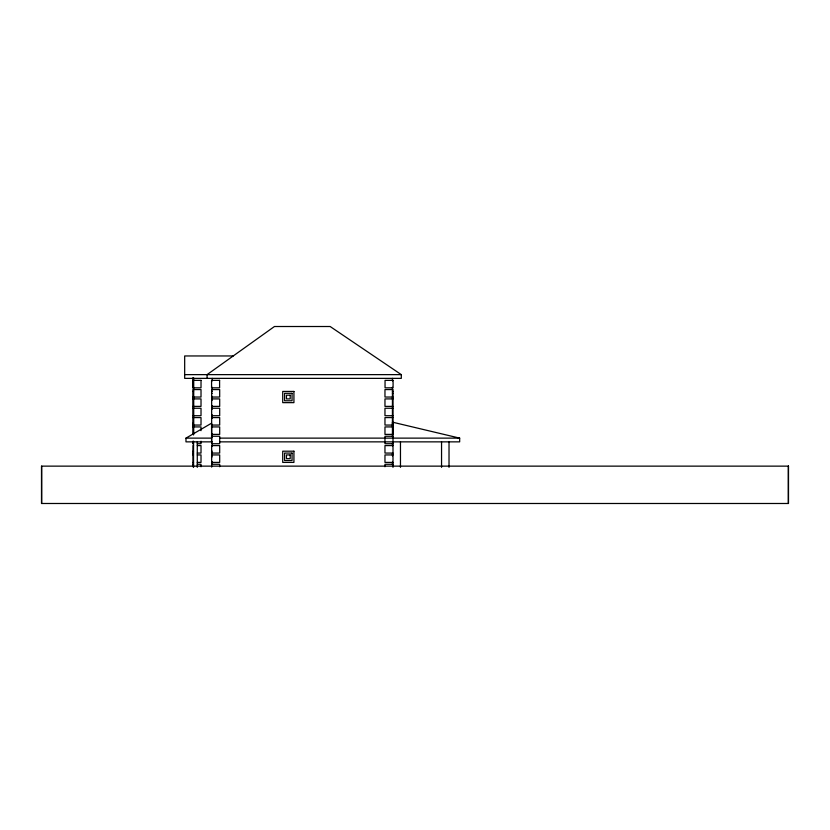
<?xml version="1.0" encoding="UTF-8"?>
<svg xmlns="http://www.w3.org/2000/svg" width="830" height="830" viewBox="0 0 830 830"><rect width="100%" height="100%" fill="white"/><g stroke="black" fill="none" stroke-linecap="round" stroke-linejoin="round"><path stroke-width="1.25" d="M193.546 443.728L192.985 443.728L192.985 441.861M193.546 434.287L193.546 378.013M212.221 441.861L185.982 441.861L185.982 438.126L211.567 423.186L211.567 441.861M233.23 355.956L184.675 355.956L184.675 378.366L401.305 378.366L401.305 374.631L330.153 326.512L274.45 326.512L207.085 374.631L207.085 378.366M184.675 374.631L401.305 374.631M192.985 391.438L193.546 391.438M211.66 391.438L212.221 391.438M392.434 391.438L392.995 391.438M211.66 393.306L212.221 393.306M392.434 393.306L392.995 393.306M192.985 397.041L201.016 397.041L201.016 389.571L192.985 389.571L192.985 434.391L193.546 434.391M211.66 397.041L219.691 397.041L219.691 389.571L211.66 389.571L211.66 443.728L219.691 443.728L219.691 436.258L211.66 436.258M392.995 397.041L384.964 397.041L384.964 389.571L392.995 389.571L392.995 434.391L384.964 434.391L384.964 426.921L392.995 426.921M192.985 398.908L201.016 398.908L201.016 406.378L192.985 406.378M211.66 398.908L219.691 398.908L219.691 406.378L211.66 406.378M392.995 398.908L384.964 398.908L384.964 406.378L392.995 406.378M192.985 408.246L201.016 408.246L201.016 415.716L192.985 415.716M211.66 408.246L219.691 408.246L219.691 415.716L211.66 415.716M392.995 408.246L384.964 408.246L384.964 415.716L392.995 415.716M192.985 417.583L201.016 417.583L201.016 425.053L192.985 425.053M211.66 417.583L219.691 417.583L219.691 425.053L211.66 425.053M392.995 417.583L384.964 417.583L384.964 425.053L392.995 425.053M192.985 423.186L193.546 423.186M392.434 423.186L392.995 423.186M192.985 426.921L201.016 426.921L201.016 430.656M211.66 426.921L219.691 426.921L219.691 434.391L211.66 434.391M185.982 438.126L211.567 438.126M219.691 438.126L459.664 438.126L459.664 441.861L219.691 441.861M197.281 443.728L201.016 443.728L201.016 441.238M392.995 443.728L384.964 443.728L384.964 436.258L392.995 436.258L392.995 467.332M193.546 445.596L192.985 445.596L192.985 466.761M197.281 445.596L201.016 445.596L201.016 453.066L197.281 453.066M392.995 445.596L384.964 445.596L384.964 453.066L392.995 453.066M192.985 451.198L193.546 451.198M211.66 451.198L212.221 451.198M192.985 453.066L193.546 453.066M211.66 453.066L219.691 453.066L219.691 445.596L211.66 445.596L211.66 467.103M192.985 454.933L193.546 454.933M197.281 454.933L201.016 454.933L201.016 462.403L197.281 462.403M211.66 454.933L219.691 454.933L219.691 462.403L211.66 462.403M392.995 454.933L384.964 454.933L384.964 462.403L392.995 462.403M211.66 456.801L212.221 456.801M192.985 462.403L193.546 462.403M192.985 464.271L193.546 464.271M197.281 464.271L201.016 464.271L201.016 466.761M211.66 464.271L219.691 464.271L219.691 466.761M392.995 464.271L384.964 464.271L384.964 466.761M459.664 438.126L392.434 422.159L392.995 438.126M788.313 466.138L788.313 503.488M449.02 441.861L449.02 467.332M441.55 441.861L441.55 467.332M400.465 441.861L400.465 467.332M392.434 378.366L392.434 380.908M392.434 387.268L392.434 436.86M392.434 443.137L392.434 445.679M392.434 453.325L392.434 455.867M392.434 462.237L392.434 464.779M212.221 378.366L212.221 380.939M212.221 387.268L212.221 389.934M212.221 396.356L212.221 400.216M212.221 405.704L212.221 409.211M212.221 414.782L212.221 418.206M212.221 424.628L212.221 427.201M212.221 433.634L212.221 437.483M212.221 443.137L212.221 446.478M212.221 452.495L212.221 455.473M212.221 461.542L212.221 464.468M197.281 441.861L197.281 467.332M193.546 377.64L193.546 434.962M193.546 441.238L193.546 467.332M192.985 377.64L192.985 387.828M192.985 441.238L192.985 443.728M41.687 466.138L41.687 503.488M201.016 380.358L192.892 380.358L192.892 387.828L201.016 387.828L201.016 380.358M219.597 380.358L211.567 380.358L211.567 387.828L219.597 387.828L219.597 380.358M393.078 380.358L385.047 380.358L385.047 387.828L393.078 387.828L393.078 380.358M293.924 391.438L282.719 391.438L282.719 402.643L293.924 402.643L293.924 391.438M292.056 393.306L284.586 393.306L284.586 400.776L292.056 400.776L292.056 393.306M290.189 395.173L286.454 395.173L286.454 398.908L290.189 398.908L290.189 395.173M293.924 451.198L282.719 451.198L282.719 462.403L293.924 462.403L293.924 451.198M292.056 453.066L284.586 453.066L284.586 460.536L292.056 460.536L292.056 453.066M290.189 454.933L286.454 454.933L286.454 458.668L290.189 458.668L290.189 454.933M788.5 466.138L41.5 466.138L41.5 503.488L788.5 503.488L788.5 466.138"/></g></svg>
